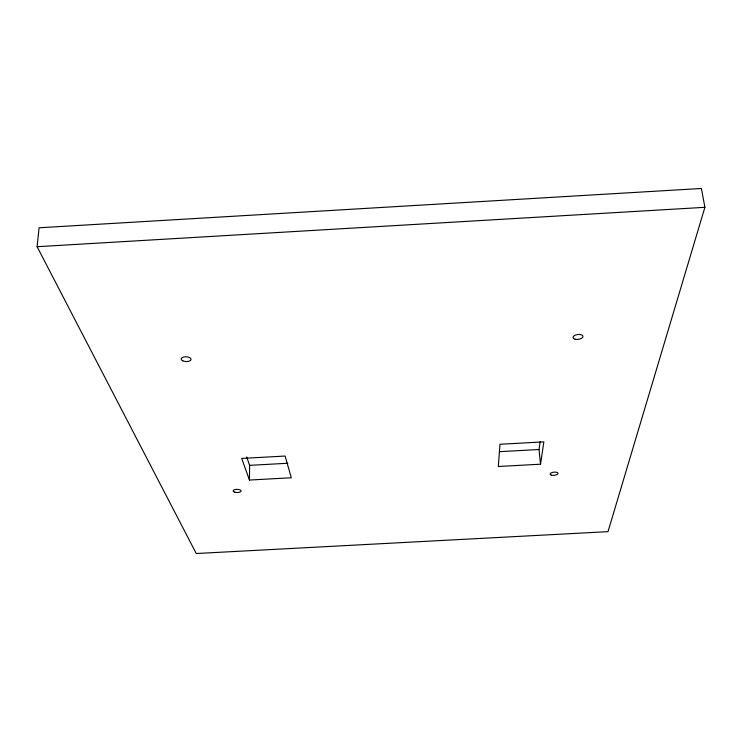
<?xml version="1.0" encoding="UTF-8"?>
<svg xmlns="http://www.w3.org/2000/svg" width="742" height="742" viewBox="0 0 742 742"><rect width="100%" height="100%" fill="white"/><g stroke="black" fill="none" stroke-linecap="round" stroke-linejoin="round"><path stroke-width="1.11" d="M249.451 480.046L241.707 458.426L285.141 456.052L291.3 477.765L249.451 480.046L249.627 465.345L246.696 456.942M37.1 246.706L39.076 227.785L701.403 188.477L704.9 207.315L608.004 531.652L196.25 553.523L37.1 246.706L704.9 207.315M540.538 464.204L543.858 441.861L500.006 444.263L498.29 466.495L540.538 464.204L539.026 449.513L540.167 441.546M249.627 465.345L287.766 463.258M499.301 451.683L539.026 449.513M551.575 475.186A4.016 1.595 -5.6 0 0 558.03 473.646A4.016 1.595 -5.6 0 0 552.642 472.357A4.016 1.595 -5.6 0 0 551.575 475.186M575.152 339.233A4.999 2.439 -7.5 0 0 582.962 336.673A4.999 2.439 -7.5 0 0 575.94 334.92A4.999 2.439 -7.5 0 0 575.152 339.233M182.82 360.844A4.953 2.393 2.6 0 0 190.972 359.842A4.953 2.393 2.6 0 0 184.582 356.846A4.953 2.393 2.6 0 0 182.82 360.844M234.778 492.178A3.998 1.577 0.5 0 0 241.113 491.121A3.998 1.577 0.5 0 0 235.548 489.46A3.998 1.577 0.5 0 0 234.778 492.178"/></g></svg>
